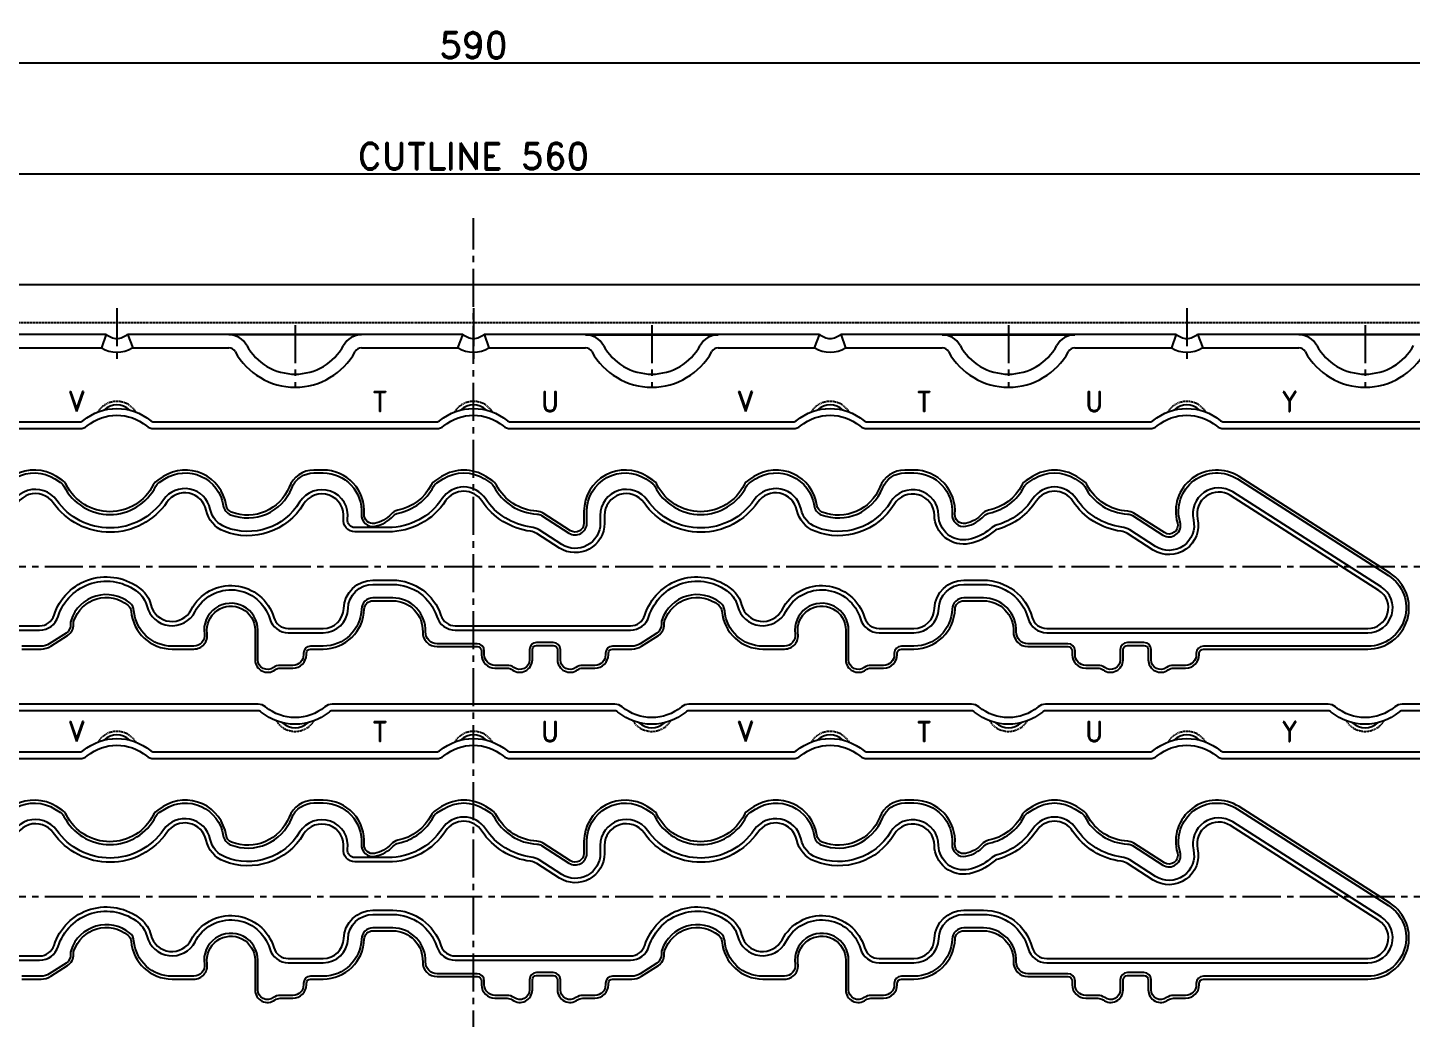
# Model space of a CAD drawing. Extents: x -878 to 11, y -429 to 233.
# Drawn here: x -600.5 to -288.6, y 9.7 to 232.9 of the extents above; entities that cross this region are included whole.
import ezdxf
from ezdxf.enums import TextEntityAlignment as Align

# ---------------------------------------------------------------- set-up
doc = ezdxf.new("R2010")
doc.units = 0
doc.header["$LTSCALE"] = 0.45
doc.header["$MEASUREMENT"] = 0
doc.linetypes.add('CENTER2', pattern=[28.575, 19.05, -3.175, 3.175, -3.175])
doc.linetypes.add('HIDDENX2', pattern=[0.75, 0.5, -0.25])
doc.layers.get('0').update_dxf_attribs({"linetype": 'CONTINUOUS'})
doc.layers.get('DEFPOINTS').update_dxf_attribs({"linetype": 'CONTINUOUS'})
for name, color, linetype in [('CENTER', 243, 'CENTER2'), ('DETAIL', 6, 'CONTINUOUS'), ('DIMENSION', 3, 'CONTINUOUS'), ('HIDDEN', 5, 'HIDDENX2'), ('LINE', 7, 'CONTINUOUS'), ('LINE1', 30, 'CONTINUOUS'), ('SECTION', 31, 'CONTINUOUS'), ('TEXT', 4, 'CONTINUOUS')]:
    doc.layers.add(name, color=color, linetype=linetype)
doc.styles.add('ROMAND', font='romand.shx', dxfattribs={"height": 6})
doc.dimstyles.get("Standard").update_dxf_attribs({"dimtxt": 0.18, "dimasz": 0.18, "dimexe": 0.18, "dimexo": 0.0625, "dimgap": 0.09, "dimtad": 0, "dimtih": 1, "dimtoh": 1, "dimdec": 4, "dimzin": 0, "dimdsep": 46, "dimtxsty": 'STANDARD', "dimcen": 0.09, "dimadec": 0, "dimazin": 0, "dimtfac": 1, "dimtdec": 4, "dimtofl": 0, "dimtmove": 0, "dimatfit": 3, "dimfxl": 1, "dimtolj": 1, "dimtzin": 0, "dimarcsym": 0})

# ---------------------------------------------------------------- blocks, each defined once
blk = doc.blocks.new('ARROWHEAD')
for p in [(-1, 0), (-0.5, 0.25), (-0.5, -0.25)]:
    blk.add_line(p, (0, 0))
blk = doc.blocks.new('*D174')
at = {"layer": 'DEFPOINTS', "color": 0, "transparency": 16777216}
for p in [(-205, 225), (-795, 175), (-205, 175)]:
    blk.add_point(p, dxfattribs=at)
at = {"layer": 'DIMENSION', "color": 0, "lineweight": -2, "transparency": 16777216}
for p, q in [((-795, 177), (-795, 227)), ((-789, 225), (-211, 225)), ((-205, 177), (-205, 227))]:
    blk.add_line(p, q, dxfattribs=at)
at = {"layer": 'DIMENSION', "color": 0, "lineweight": -2, "transparency": 16777216, "xscale": 6, "yscale": 6, "zscale": 6, "rotation": 180}
blk.add_blockref('ARROWHEAD', (-795, 225), dxfattribs=at)
at = {"layer": 'DIMENSION', "color": 0, "lineweight": -2, "transparency": 16777216, "xscale": 6, "yscale": 6, "zscale": 6}
blk.add_blockref('ARROWHEAD', (-205, 225), dxfattribs=at)
at = {"layer": 'DIMENSION', "color": 0, "transparency": 16777216, "insert": (-500, 229), "char_height": 6, "attachment_point": 5, "style": 'ROMAND'}
blk.add_mtext('\\A1;590', dxfattribs=at)
blk = doc.blocks.new('*D175')
at = {"layer": 'DEFPOINTS', "color": 0, "transparency": 16777216}
for p in [(-220, 200), (-780, 151.5), (-220, 151.5)]:
    blk.add_point(p, dxfattribs=at)
at = {"layer": 'DIMENSION', "color": 0, "lineweight": -2, "transparency": 16777216}
for p, q in [((-780, 153.5), (-780, 202)), ((-774, 200), (-226, 200)), ((-220, 153.5), (-220, 202))]:
    blk.add_line(p, q, dxfattribs=at)
at = {"layer": 'DIMENSION', "color": 0, "lineweight": -2, "transparency": 16777216, "xscale": 6, "yscale": 6, "zscale": 6, "rotation": 180}
blk.add_blockref('ARROWHEAD', (-780, 200), dxfattribs=at)
at = {"layer": 'DIMENSION', "color": 0, "lineweight": -2, "transparency": 16777216, "xscale": 6, "yscale": 6, "zscale": 6}
blk.add_blockref('ARROWHEAD', (-220, 200), dxfattribs=at)
at = {"layer": 'DIMENSION', "color": 0, "transparency": 16777216, "insert": (-500, 204), "char_height": 6, "attachment_point": 5, "style": 'ROMAND'}
blk.add_mtext('\\A1;CUTLINE 560', dxfattribs=at)

msp = doc.modelspace()

# ---------------------------------------------------------------- linework, layer by layer
at = {"layer": 'CENTER'}
for p, q in [((-500, -318.5678), (-500, 190)), ((-580.4, 169.715), (-580.4, 157.63092)), ((-500, 169.715), (-500, 157.63092)), ((-339.2, 169.715), (-339.2, 157.63092)), ((-540.2, 165.93), (-540.2, 151.93538)), ((-459.8, 165.93), (-459.8, 151.93538)), ((-379.4, 165.93), (-379.4, 151.93538)), ((-299, 165.93), (-299, 151.93538))]:
    msp.add_line(p, q, dxfattribs=at)
for points in [[(-738.09355, 111.555), (-261.90645, 111.555)], [(-738.09355, 37.185), (-261.90645, 37.185)]]:
    msp.add_lwpolyline(points, dxfattribs=at)
at = {"layer": 'DETAIL'}
for p, q in [((-525.23718, 163.74002), (-555.16282, 163.74002)), ((-474.76282, 163.74002), (-444.83718, 163.74002)), ((-394.36282, 163.74002), (-364.43718, 163.74002)), ((-284.03718, 163.74002), (-313.96282, 163.74002))]:
    msp.add_line(p, q, dxfattribs=at)
for centre, radius, start, end in [((-555.16282, 159.14002), 4.6, 28.7090536, 90), ((-525.23718, 159.14002), 4.6, 90, 151.2909464), ((-474.76282, 159.14002), 4.6, 28.7090536, 90), ((-444.83718, 159.14002), 4.6, 90, 151.2909464), ((-394.36282, 159.14002), 4.6, 28.7090536, 90), ((-364.43718, 159.14002), 4.6, 90, 151.2909464), ((-313.96282, 159.14002), 4.6, 28.7090536, 90), ((-540.2, 167.335), 12.46, 208.7090536, 331.2909464), ((-459.8, 167.335), 12.46, 208.7090536, 331.2909464), ((-379.4, 167.335), 12.46, 208.7090536, 331.2909464), ((-299, 167.335), 12.46, 208.7090536, 331.2909464)]:
    msp.add_arc(centre, radius, start, end, dxfattribs=at)
at = {"layer": 'HIDDEN'}
msp.add_lwpolyline([(-765, -166.5, -0.414213562), (-780, -151.5), (-780, -76.14214, -0.198912367), (-777.07107, -69.07107), (-767.92893, -59.92893, 0.198912367), (-765, -52.85786), (-765, 52.85786, 0.198912367), (-767.92893, 59.92893), (-777.07107, 69.07107, -0.198912367), (-780, 76.14214), (-780, 151.5, -0.414213562), (-765, 166.5), (-235, 166.5, -0.414213562), (-220, 151.5), (-220, 76.14214, -0.198912367), (-222.92893, 69.07107), (-232.07107, 59.92893, 0.198912367), (-235, 52.85786), (-235, -52.85786, 0.198912367), (-232.07107, -59.92893), (-222.92893, -69.07107, -0.198912367), (-220, -76.14214), (-220, -151.5, -0.414213562), (-235, -166.5)], format="xyb", close=True, dxfattribs=at)
for points in [[(-576.13568, 146.34422, 0.560307678), (-584.66432, 146.34422)], [(-495.73568, 146.34422, 0.560307678), (-504.26432, 146.34422)], [(-415.33568, 146.34422, 0.560307678), (-423.86432, 146.34422)], [(-334.93568, 146.34422, 0.560307678), (-343.46432, 146.34422)], [(-544.46432, 76.76578, 0.560307678), (-535.93568, 76.76578)], [(-464.06432, 76.76578, 0.560307678), (-455.53568, 76.76578)], [(-383.66432, 76.76578, 0.560307678), (-375.13568, 76.76578)], [(-303.26432, 76.76578, 0.560307678), (-294.73568, 76.76578)], [(-576.13568, 71.97422, 0.560307678), (-584.66432, 71.97422)], [(-495.73568, 71.97422, 0.560307678), (-504.26432, 71.97422)], [(-415.33568, 71.97422, 0.560307678), (-423.86432, 71.97422)], [(-334.93568, 71.97422, 0.560307678), (-343.46432, 71.97422)]]:
    msp.add_lwpolyline(points, format="xyb", dxfattribs=at)
at = {"layer": 'LINE'}
for p, q in [((-582.80832, 163.915), (-583.84811, 160.8004)), ((-577.99168, 163.915), (-576.81753, 160.8004)), ((-502.40832, 163.915), (-503.58247, 160.8004)), ((-497.59168, 163.915), (-496.55189, 160.8004)), ((-422.00832, 163.915), (-423.18247, 160.8004)), ((-417.19168, 163.915), (-416.15189, 160.8004)), ((-341.60832, 163.915), (-342.64811, 160.8004)), ((-336.79168, 163.915), (-335.61753, 160.8004))]:
    msp.add_line(p, q, dxfattribs=at)
msp.add_lwpolyline([(-795, -175), (-205, -175), (-205, 175), (-795, 175)], close=True, dxfattribs=at)
for points in [[(-658.39168, 163.915), (-582.80832, 163.915)], [(-577.99168, 163.915), (-502.40832, 163.915)], [(-497.59168, 163.915), (-422.00832, 163.915)], [(-417.19168, 163.915), (-341.60832, 163.915)], [(-336.79168, 163.915), (-261.20832, 163.915)]]:
    msp.add_lwpolyline(points, dxfattribs=at)
at = {"layer": 'LINE', "color": 6}
for points in [[(-577.50507, 146.77648, 0.399690976), (-583.29493, 146.77648)], [(-497.10507, 146.77648, 0.399690976), (-502.89493, 146.77648)], [(-416.70507, 146.77648, 0.399690976), (-422.49493, 146.77648)], [(-336.30507, 146.77648, 0.399690976), (-342.09493, 146.77648)], [(-543.09493, 76.33352, 0.399690976), (-537.30507, 76.33352)], [(-462.69493, 76.33352, 0.399690976), (-456.90507, 76.33352)], [(-382.29493, 76.33352, 0.399690976), (-376.50507, 76.33352)], [(-301.89493, 76.33352, 0.399690976), (-296.10507, 76.33352)], [(-577.50507, 72.40648, 0.399690976), (-583.29493, 72.40648)], [(-497.10507, 72.40648, 0.399690976), (-502.89493, 72.40648)], [(-416.70507, 72.40648, 0.399690976), (-422.49493, 72.40648)], [(-336.30507, 72.40648, 0.399690976), (-342.09493, 72.40648)]]:
    msp.add_lwpolyline(points, format="xyb", dxfattribs=at)
at = {"layer": 'LINE'}
for points in [[(-637.29341, 98.155), (-597.8066, 98.155, 0.327685519), (-594.56266, 100.53673, -0.530202556), (-574.96519, 106.41908, -0.163051844), (-572.72331, 102.87563, 0.693136938), (-563.61018, 101.79768, -0.676760373), (-545.01704, 100.01764, 0.332877546), (-541.7546, 97.575), (-533.89, 97.575, 0.404861858), (-529.25238, 102.06639, -0.404861858), (-522.65577, 108.455), (-518.22, 108.455, -0.326224951), (-507.35192, 100.51962, 0.326224951), (-504.11341, 98.155), (-464.6266, 98.155, 0.327685519), (-461.38266, 100.53673, -0.529435838), (-441.80816, 106.43774, -0.163823285), (-439.55305, 102.88042, 0.693310824), (-430.43953, 101.79894, -0.676708968), (-411.84704, 100.01764, 0.332877546), (-408.5846, 97.575), (-400.72, 97.575, 0.404861858), (-396.08238, 102.06639, -0.404861858), (-389.48577, 108.455), (-385.05, 108.455, -0.337565256), (-374.04906, 100.07277, 0.337565256), (-370.77095, 97.575), (-298.38929, 97.575, 0.749486397), (-295.88968, 106.12416), (-329.36019, 127.52596, 0.672107848), (-336.77378, 122.29335, -0.672149853), (-346.76007, 115.24575), (-352.56894, 118.96102, 0.111014008), (-353.971, 119.46947, -0.218094465), (-364.94007, 126.28917, 0.537055823), (-373.10993, 126.28917, -0.176578941), (-381.65554, 119.97761, 0.107528034), (-382.92366, 119.28348, -0.129553397), (-388.20057, 116.68619, -0.4690711), (-396.10909, 123.04866, 0.752293311), (-405.19703, 125.51252, -0.364406279), (-423.05341, 119.47032, -0.252234906), (-427.10585, 124.24252, 0.658259425), (-435.9339, 126.00103, -0.52220494), (-461.55352, 125.86808, 0.732225984), (-470.46, 123.04707), (-470.46, 121.26284, -0.592590949), (-480.63151, 115.69438), (-485.73894, 118.96102, 0.111014008), (-487.141, 119.46947, -0.218094465), (-498.11007, 126.28917, 0.537055823), (-506.27993, 126.28917, -0.25153781), (-519.21, 119.345), (-526.74879, 119.345, -0.454950729), (-529.32441, 122.30023, 0.814066846), (-538.36703, 125.51252, -0.364807388), (-556.24273, 119.47789, -0.251767206), (-560.28599, 124.24446, 0.658142938), (-569.11374, 126.00126, -0.522210608), (-594.73352, 125.86808, 0.732225984), (-603.64, 123.04707)], [(-637.29341, 23.785), (-597.8066, 23.785, 0.327685519), (-594.56266, 26.16673, -0.530202556), (-574.96519, 32.04908, -0.163051844), (-572.72331, 28.50563, 0.693136938), (-563.61018, 27.42768, -0.676760373), (-545.01704, 25.64764, 0.332877546), (-541.7546, 23.205), (-533.89, 23.205, 0.404861858), (-529.25238, 27.69639, -0.404861858), (-522.65577, 34.085), (-518.22, 34.085, -0.326224951), (-507.35192, 26.14962, 0.326224951), (-504.11341, 23.785), (-464.6266, 23.785, 0.327685519), (-461.38266, 26.16673, -0.529435838), (-441.80816, 32.06774, -0.163823285), (-439.55305, 28.51042, 0.693310824), (-430.43953, 27.42894, -0.676708968), (-411.84704, 25.64764, 0.332877546), (-408.5846, 23.205), (-400.72, 23.205, 0.404861858), (-396.08238, 27.69639, -0.404861858), (-389.48577, 34.085), (-385.05, 34.085, -0.337565256), (-374.04906, 25.70277, 0.337565256), (-370.77095, 23.205), (-298.38929, 23.205, 0.749486397), (-295.88968, 31.75416), (-329.36019, 53.15596, 0.672107848), (-336.77378, 47.92335, -0.672149853), (-346.76007, 40.87575), (-352.56894, 44.59102, 0.111014008), (-353.971, 45.09947, -0.218094465), (-364.94007, 51.91917, 0.537055823), (-373.10993, 51.91917, -0.176578941), (-381.65554, 45.60761, 0.107528034), (-382.92366, 44.91348, -0.129553397), (-388.20057, 42.31619, -0.4690711), (-396.10909, 48.67866, 0.752293311), (-405.19703, 51.14252, -0.364406279), (-423.05341, 45.10032, -0.252234906), (-427.10585, 49.87252, 0.658259425), (-435.9339, 51.63103, -0.52220494), (-461.55352, 51.49808, 0.732225984), (-470.46, 48.67707), (-470.46, 46.89284, -0.592590949), (-480.63151, 41.32438), (-485.73894, 44.59102, 0.111014008), (-487.141, 45.09947, -0.218094465), (-498.11007, 51.91917, 0.537055823), (-506.27993, 51.91917, -0.25153781), (-519.21, 44.975), (-526.74879, 44.975, -0.454950729), (-529.32441, 47.93023, 0.814066846), (-538.36703, 51.14252, -0.364807388), (-556.24273, 45.10789, -0.251767206), (-560.28599, 49.87446, 0.658142938), (-569.11374, 51.63126, -0.522210608), (-594.73352, 51.49808, 0.732225984), (-603.64, 48.67707)]]:
    msp.add_lwpolyline(points, format="xyb", dxfattribs=at)
for centre in [(-580.4, 166.315), (-500, 166.315), (-419.6, 166.315), (-339.2, 166.315)]:
    msp.add_arc(centre, 3.4, 224.9008722, 315.0991278, dxfattribs=at)
at = {"layer": 'LINE1'}
for points in [[(-607.64, 123.975, -0.592551855), (-594.34556, 131.25413), (-593.09883, 130.45695, -0.133820971), (-592.32231, 129.59937, 0.614067355), (-571.61378, 129.60707, -0.133980911), (-570.83673, 130.46598), (-569.60528, 131.25359, -0.54396576), (-556.40321, 125.24069, 0.268630824), (-554.78123, 123.20133, 0.41351253), (-540.98568, 129.20005, -0.307794184), (-535.96376, 132.615), (-533.89, 132.615, -0.435765572), (-525.27302, 123.34468, 0.496548513), (-522.16414, 120.60668, 0.158781017), (-518.09813, 122.90592, -0.158499359), (-516.91413, 123.5763, 0.225839157), (-509.00883, 129.52431, -0.13080024), (-508.24437, 130.35876), (-506.84528, 131.25359, -0.292443133), (-497.53472, 131.25359), (-496.15064, 130.36836, -0.131001138), (-495.38538, 129.53237, 0.266577084), (-485.73206, 123.35825, -0.131001138), (-484.6522, 123.01412), (-478.47628, 119.0641, 0.592590949), (-474.46, 121.26284), (-474.46, 123.975, -0.592551855), (-461.16556, 131.25413), (-459.91883, 130.45695, -0.133820971), (-459.14231, 129.59937, 0.614067355), (-438.43378, 129.60707, -0.133980911), (-437.65673, 130.46598), (-436.42528, 131.25359, -0.544086912), (-423.22274, 125.23749, 0.269110703), (-421.59719, 123.19583, 0.413098009), (-407.81568, 129.20005, -0.307794184), (-402.79376, 132.615), (-400.72, 132.615, -0.435765572), (-392.10302, 123.34468, 0.496548513), (-388.99414, 120.60668, 0.158781017), (-384.92813, 122.90592, -0.158499359), (-383.74413, 123.5763, 0.225839157), (-375.83883, 129.52431, -0.13080024), (-375.07437, 130.35876), (-373.67528, 131.25359, -0.292443133), (-364.36472, 131.25359), (-362.98064, 130.36836, -0.131001138), (-362.21538, 129.53237, 0.266577084), (-352.56206, 123.35825, -0.131001138), (-351.4822, 123.01412), (-344.60485, 118.61547, 0.693592286), (-340.70945, 121.53888, -0.693549434), (-327.76556, 131.25413), (-293.73485, 109.49413, -0.749486397), (-298.38929, 93.575), (-335.465, 93.575, 0.414213562), (-337.065, 91.975), (-337.065, 91.655, -0.414213562), (-339.465, 89.255), (-342.21544, 89.255, 0.159587181), (-343.75354, 88.75125, -0.614415563), (-347.255, 90.525), (-347.255, 92.795, 0.414213562), (-348.855, 94.395), (-352.605, 94.395, 0.414213562), (-354.205, 92.795), (-354.205, 90.525, -0.614415563), (-357.70646, 88.75125, 0.159587181), (-359.24456, 89.255), (-361.995, 89.255, -0.414213562), (-364.395, 91.655), (-364.395, 92.535, 0.414213562), (-365.995, 94.135), (-375.0448, 94.135, -0.423315007), (-377.64355, 96.81552, 0.423315007), (-385.05, 104.455), (-389.48577, 104.455, 0.404861858), (-392.08443, 101.93827, -0.404861858), (-400.72, 93.575), (-403.545, 93.575, 0.414213562), (-405.145, 91.975), (-405.145, 91.655, -0.414213562), (-407.545, 89.255), (-410.40044, 89.255, 0.159587181), (-411.93854, 88.75125, -0.614415563), (-415.44, 90.525), (-415.44, 97.185, 1.074462736), (-427.4977, 96.31826, -0.456901809), (-429.87302, 93.575), (-434.76, 93.575, -0.390799305), (-443.37195, 101.51939, 0.205095841), (-444.32656, 103.33006, 0.524268273), (-457.52471, 99.46747, 0.093842729), (-457.6532, 98.5086, -0.270247501), (-458.66473, 96.53659), (-462.45823, 94.11063, -0.143207418), (-464.29, 93.575), (-468.635, 93.575, 0.414213562), (-470.235, 91.975), (-470.235, 91.655, -0.414213562), (-472.635, 89.255), (-475.38544, 89.255, 0.159587181), (-476.92354, 88.75125, -0.614415563), (-480.425, 90.525), (-480.425, 92.795, 0.414213562), (-482.025, 94.395), (-485.775, 94.395, 0.414213562), (-487.375, 92.795), (-487.375, 90.525, -0.614415563), (-490.87646, 88.75125, 0.159587181), (-492.41456, 89.255), (-495.165, 89.255, -0.414213562), (-497.565, 91.655), (-497.565, 92.535, 0.414213562), (-499.165, 94.135), (-508.2148, 94.135, -0.423315007), (-510.81355, 96.81552, 0.423315007), (-518.22, 104.455), (-522.65577, 104.455, 0.404861858), (-525.25443, 101.93827, -0.404861858), (-533.89, 93.575), (-536.715, 93.575, 0.414213562), (-538.315, 91.975), (-538.315, 91.655, -0.414213562), (-540.715, 89.255), (-543.57044, 89.255, 0.159587181), (-545.10854, 88.75125, -0.614415563), (-548.61, 90.525), (-548.61, 97.185, 1.074462736), (-560.6677, 96.31826, -0.456901809), (-563.04302, 93.575), (-567.93, 93.575, -0.390575606), (-576.54141, 101.5127, 0.204269886), (-577.49102, 103.31743, 0.525031728), (-590.70471, 99.46747, 0.093842729), (-590.8332, 98.5086, -0.270247501), (-591.84473, 96.53659), (-595.63823, 94.11063, -0.143207418), (-597.47, 93.575), (-601.815, 93.575, 0.414213562)], [(-637.29341, 97.19262), (-597.8066, 97.19262, 0.327685519), (-593.64446, 100.2485, -0.530202556), (-575.57289, 105.67284, -0.163051844), (-573.6579, 102.64608, 0.693136938), (-562.75493, 101.35641, -0.676760373), (-545.94047, 99.74666, 0.332877546), (-541.7546, 96.61262), (-533.89, 96.61262, 0.404861858), (-528.2905, 102.03556, -0.404861858), (-522.65577, 107.49262), (-518.22, 107.49262, -0.326224951), (-508.26859, 100.22655, 0.326224951), (-504.11341, 97.19262), (-464.6266, 97.19262, 0.327685519), (-460.46446, 100.2485, -0.529435838), (-442.41407, 105.69005, -0.163823285), (-440.48779, 102.65144, 0.693310824), (-429.58434, 101.35755, -0.676708968), (-412.77047, 99.74666, 0.332877546), (-408.5846, 96.61262), (-400.72, 96.61262, 0.404861858), (-395.1205, 102.03556, -0.404861858), (-389.48577, 107.49262), (-385.05, 107.49262, -0.337565256), (-374.97693, 99.81739, 0.337565256), (-370.77095, 96.61262), (-298.38929, 96.61262, 0.749486397), (-295.37124, 106.93496), (-328.84175, 128.33675, 0.672107848), (-337.71139, 122.07644, -0.672149853), (-346.24154, 116.05648), (-352.0504, 119.77175, 0.111014008), (-353.84932, 120.42412, -0.218094465), (-364.13777, 126.82067, 0.537055823), (-373.91223, 126.82067, -0.176578941), (-381.92759, 120.90074, 0.107528034), (-383.55466, 120.01012, -0.129553397), (-388.3915, 117.62943, -0.4690711), (-395.14684, 123.06417, 0.752293311), (-406.01968, 126.01194, -0.364406279), (-422.70305, 120.36666, -0.252234906), (-426.16459, 124.443, 0.658259425), (-436.72649, 126.54689, -0.52220494), (-460.76663, 126.42213, 0.732225984), (-471.42238, 123.04707), (-471.42238, 121.26284, -0.592590949), (-480.11297, 116.50511), (-485.2204, 119.77175, 0.111014008), (-487.01932, 120.42412, -0.218094465), (-497.30777, 126.82067, 0.537055823), (-507.08223, 126.82067, -0.25153781), (-519.21, 120.30738), (-526.74879, 120.30738, -0.454950729), (-528.37106, 122.16875, 0.814066846), (-539.18968, 126.01194, -0.364807388), (-555.8911, 120.37373, -0.251767206), (-559.3448, 124.44526, 0.658142938), (-569.90634, 126.54711, -0.522210608), (-593.94663, 126.42213, 0.732225984), (-604.60238, 123.04707)], [(-607.64, 49.605, -0.592551855), (-594.34556, 56.88413), (-593.09883, 56.08695, -0.133820971), (-592.32231, 55.22937, 0.614067355), (-571.61378, 55.23707, -0.133980911), (-570.83673, 56.09598), (-569.60528, 56.88359, -0.54396576), (-556.40321, 50.87069, 0.268630824), (-554.78123, 48.83133, 0.41351253), (-540.98568, 54.83005, -0.307794184), (-535.96376, 58.245), (-533.89, 58.245, -0.435765572), (-525.27302, 48.97468, 0.496548513), (-522.16414, 46.23668, 0.158781017), (-518.09813, 48.53592, -0.158499359), (-516.91413, 49.2063, 0.225839157), (-509.00883, 55.15431, -0.13080024), (-508.24437, 55.98876), (-506.84528, 56.88359, -0.292443133), (-497.53472, 56.88359), (-496.15064, 55.99836, -0.131001138), (-495.38538, 55.16237, 0.266577084), (-485.73206, 48.98825, -0.131001138), (-484.6522, 48.64412), (-478.47628, 44.6941, 0.592590949), (-474.46, 46.89284), (-474.46, 49.605, -0.592551855), (-461.16556, 56.88413), (-459.91883, 56.08695, -0.133820971), (-459.14231, 55.22937, 0.614067355), (-438.43378, 55.23707, -0.133980911), (-437.65673, 56.09598), (-436.42528, 56.88359, -0.544086912), (-423.22274, 50.86749, 0.269110703), (-421.59719, 48.82583, 0.413098009), (-407.81568, 54.83005, -0.307794184), (-402.79376, 58.245), (-400.72, 58.245, -0.435765572), (-392.10302, 48.97468, 0.496548513), (-388.99414, 46.23668, 0.158781017), (-384.92813, 48.53592, -0.158499359), (-383.74413, 49.2063, 0.225839157), (-375.83883, 55.15431, -0.13080024), (-375.07437, 55.98876), (-373.67528, 56.88359, -0.292443133), (-364.36472, 56.88359), (-362.98064, 55.99836, -0.131001138), (-362.21538, 55.16237, 0.266577084), (-352.56206, 48.98825, -0.131001138), (-351.4822, 48.64412), (-344.60485, 44.24547, 0.693592286), (-340.70945, 47.16888, -0.693549434), (-327.76556, 56.88413), (-293.73485, 35.12413, -0.749486397), (-298.38929, 19.205), (-335.465, 19.205, 0.414213562), (-337.065, 17.605), (-337.065, 17.285, -0.414213562), (-339.465, 14.885), (-342.21544, 14.885, 0.159587181), (-343.75354, 14.38125, -0.614415563), (-347.255, 16.155), (-347.255, 18.425, 0.414213562), (-348.855, 20.025), (-352.605, 20.025, 0.414213562), (-354.205, 18.425), (-354.205, 16.155, -0.614415563), (-357.70646, 14.38125, 0.159587181), (-359.24456, 14.885), (-361.995, 14.885, -0.414213562), (-364.395, 17.285), (-364.395, 18.165, 0.414213562), (-365.995, 19.765), (-375.0448, 19.765, -0.423315007), (-377.64355, 22.44552, 0.423315007), (-385.05, 30.085), (-389.48577, 30.085, 0.404861858), (-392.08443, 27.56827, -0.404861858), (-400.72, 19.205), (-403.545, 19.205, 0.414213562), (-405.145, 17.605), (-405.145, 17.285, -0.414213562), (-407.545, 14.885), (-410.40044, 14.885, 0.159587181), (-411.93854, 14.38125, -0.614415563), (-415.44, 16.155), (-415.44, 22.815, 1.074462736), (-427.4977, 21.94826, -0.456901809), (-429.87302, 19.205), (-434.76, 19.205, -0.390799305), (-443.37195, 27.14939, 0.205095841), (-444.32656, 28.96006, 0.524268273), (-457.52471, 25.09747, 0.093842729), (-457.6532, 24.1386, -0.270247501), (-458.66473, 22.16659), (-462.45823, 19.74063, -0.143207418), (-464.29, 19.205), (-468.635, 19.205, 0.414213562), (-470.235, 17.605), (-470.235, 17.285, -0.414213562), (-472.635, 14.885), (-475.38544, 14.885, 0.159587181), (-476.92354, 14.38125, -0.614415563), (-480.425, 16.155), (-480.425, 18.425, 0.414213562), (-482.025, 20.025), (-485.775, 20.025, 0.414213562), (-487.375, 18.425), (-487.375, 16.155, -0.614415563), (-490.87646, 14.38125, 0.159587181), (-492.41456, 14.885), (-495.165, 14.885, -0.414213562), (-497.565, 17.285), (-497.565, 18.165, 0.414213562), (-499.165, 19.765), (-508.2148, 19.765, -0.423315007), (-510.81355, 22.44552, 0.423315007), (-518.22, 30.085), (-522.65577, 30.085, 0.404861858), (-525.25443, 27.56827, -0.404861858), (-533.89, 19.205), (-536.715, 19.205, 0.414213562), (-538.315, 17.605), (-538.315, 17.285, -0.414213562), (-540.715, 14.885), (-543.57044, 14.885, 0.159587181), (-545.10854, 14.38125, -0.614415563), (-548.61, 16.155), (-548.61, 22.815, 1.074462736), (-560.6677, 21.94826, -0.456901809), (-563.04302, 19.205), (-567.93, 19.205, -0.390575606), (-576.54141, 27.1427, 0.204269886), (-577.49102, 28.94743, 0.525031728), (-590.70471, 25.09747, 0.093842729), (-590.8332, 24.1386, -0.270247501), (-591.84473, 22.16659), (-595.63823, 19.74063, -0.143207418), (-597.47, 19.205), (-601.815, 19.205, 0.414213562)], [(-637.29341, 22.82262), (-597.8066, 22.82262, 0.327685519), (-593.64446, 25.8785, -0.530202556), (-575.57289, 31.30284, -0.163051844), (-573.6579, 28.27608, 0.693136938), (-562.75493, 26.98641, -0.676760373), (-545.94047, 25.37666, 0.332877546), (-541.7546, 22.24262), (-533.89, 22.24262, 0.404861858), (-528.2905, 27.66556, -0.404861858), (-522.65577, 33.12262), (-518.22, 33.12262, -0.326224951), (-508.26859, 25.85655, 0.326224951), (-504.11341, 22.82262), (-464.6266, 22.82262, 0.327685519), (-460.46446, 25.8785, -0.529435838), (-442.41407, 31.32005, -0.163823285), (-440.48779, 28.28144, 0.693310824), (-429.58434, 26.98755, -0.676708968), (-412.77047, 25.37666, 0.332877546), (-408.5846, 22.24262), (-400.72, 22.24262, 0.404861858), (-395.1205, 27.66556, -0.404861858), (-389.48577, 33.12262), (-385.05, 33.12262, -0.337565256), (-374.97693, 25.44739, 0.337565256), (-370.77095, 22.24262), (-298.38929, 22.24262, 0.749486397), (-295.37124, 32.56496), (-328.84175, 53.96675, 0.672107848), (-337.71139, 47.70644, -0.672149853), (-346.24154, 41.68648), (-352.0504, 45.40175, 0.111014008), (-353.84932, 46.05412, -0.218094465), (-364.13777, 52.45067, 0.537055823), (-373.91223, 52.45067, -0.176578941), (-381.92759, 46.53074, 0.107528034), (-383.55466, 45.64012, -0.129553397), (-388.3915, 43.25943, -0.4690711), (-395.14684, 48.69417, 0.752293311), (-406.01968, 51.64194, -0.364406279), (-422.70305, 45.99666, -0.252234906), (-426.16459, 50.073, 0.658259425), (-436.72649, 52.17689, -0.52220494), (-460.76663, 52.05213, 0.732225984), (-471.42238, 48.67707), (-471.42238, 46.89284, -0.592590949), (-480.11297, 42.13511), (-485.2204, 45.40175, 0.111014008), (-487.01932, 46.05412, -0.218094465), (-497.30777, 52.45067, 0.537055823), (-507.08223, 52.45067, -0.25153781), (-519.21, 45.93738), (-526.74879, 45.93738, -0.454950729), (-528.37106, 47.79875, 0.814066846), (-539.18968, 51.64194, -0.364807388), (-555.8911, 46.00373, -0.251767206), (-559.3448, 50.07526, 0.658142938), (-569.90634, 52.17711, -0.522210608), (-593.94663, 52.05213, 0.732225984), (-604.60238, 48.67707)]]:
    msp.add_lwpolyline(points, format="xyb", dxfattribs=at)
at = {"layer": 'SECTION'}
for points in [[(-605.63718, 160.8004), (-583.84811, 160.8004)], [(-576.93169, 160.8004), (-555.16282, 160.8004)], [(-525.23718, 160.8004), (-503.46831, 160.8004)], [(-496.55189, 160.8004), (-474.76282, 160.8004)], [(-444.83718, 160.8004), (-423.06831, 160.8004)], [(-416.15189, 160.8004), (-394.36282, 160.8004)], [(-364.43718, 160.8004), (-342.64811, 160.8004)], [(-335.73169, 160.8004), (-313.96282, 160.8004)]]:
    msp.add_lwpolyline(points, dxfattribs=at)
for points in [[(-652.47535, 144.11855), (-588.72465, 144.11855, 0.17551048), (-588.02893, 144.37053, -0.362177448), (-572.77107, 144.37053, 0.17551048), (-572.07535, 144.11855), (-508.32465, 144.11855, 0.17551048), (-507.62893, 144.37053, -0.362177448), (-492.37107, 144.37053, 0.17551048), (-491.67535, 144.11855), (-427.92465, 144.11855, 0.17551048), (-427.22893, 144.37053, -0.362177448), (-411.97107, 144.37053, 0.17551048), (-411.27535, 144.11855), (-347.52465, 144.11855, 0.17551048), (-346.82893, 144.37053, -0.362177448), (-331.57107, 144.37053, 0.17551048), (-330.87535, 144.11855), (-268.82, 144.11855, -0.414213562)], [(-268.82, 78.99145), (-290.67535, 78.99145, 0.17551048), (-291.37107, 78.73947, -0.362177448), (-306.62893, 78.73947, 0.17551048), (-307.32465, 78.99145), (-371.07535, 78.99145, 0.17551048), (-371.77107, 78.73947, -0.362177448), (-387.02893, 78.73947, 0.17551048), (-387.72465, 78.99145), (-451.47535, 78.99145, 0.17551048), (-452.17107, 78.73947, -0.362177448), (-467.42893, 78.73947, 0.17551048), (-468.12465, 78.99145), (-531.87535, 78.99145, 0.17551048), (-532.57107, 78.73947, -0.362177448), (-547.82893, 78.73947, 0.17551048), (-548.52465, 78.99145), (-612.27535, 78.99145, 0.17551048)], [(-652.47535, 69.74855), (-588.72465, 69.74855, 0.17551048), (-588.02893, 70.00053, -0.362177448), (-572.77107, 70.00053, 0.17551048), (-572.07535, 69.74855), (-508.32465, 69.74855, 0.17551048), (-507.62893, 70.00053, -0.362177448), (-492.37107, 70.00053, 0.17551048), (-491.67535, 69.74855), (-427.92465, 69.74855, 0.17551048), (-427.22893, 70.00053, -0.362177448), (-411.97107, 70.00053, 0.17551048), (-411.27535, 69.74855), (-347.52465, 69.74855, 0.17551048), (-346.82893, 70.00053, -0.362177448), (-331.57107, 70.00053, 0.17551048), (-330.87535, 69.74855), (-268.82, 69.74855, -0.414213562)]]:
    msp.add_lwpolyline(points, format="xyb", dxfattribs=at)
for centre, radius, start, end in [((-580.4, 166.315), 6.5146, 237.8328503, 302.1671497), ((-555.16282, 159.14002), 1.66038, 28.7090536, 90), ((-540.2, 167.335), 15.39962, 208.7090536, 331.2909464), ((-525.23718, 159.14002), 1.66038, 90, 151.2909464), ((-500, 166.315), 6.5146, 237.8328503, 302.1671497), ((-474.76282, 159.14002), 1.66038, 28.7090536, 90), ((-459.8, 167.335), 15.39962, 208.7090536, 331.2909464), ((-444.83718, 159.14002), 1.66038, 90, 151.2909464), ((-419.6, 166.315), 6.5146, 237.8328503, 302.1671497), ((-394.36282, 159.14002), 1.66038, 28.7090536, 90), ((-379.4, 167.335), 15.39962, 208.7090536, 331.2909464), ((-364.43718, 159.14002), 1.66038, 90, 151.2909464), ((-339.2, 166.315), 6.5146, 237.8328503, 302.1671497), ((-313.96282, 159.14002), 1.66038, 28.7090536, 90), ((-299, 167.335), 15.39962, 208.7090536, 331.2909464)]:
    msp.add_arc(centre, radius, start, end, dxfattribs=at)
at = {"layer": 'TEXT'}
for points in [[(-652.47535, 142.605), (-588.72465, 142.605, 0.17551048), (-587.05972, 143.208, -0.362177448), (-573.74028, 143.208, 0.17551048), (-572.07535, 142.605), (-508.32465, 142.605, 0.17551048), (-506.65972, 143.208, -0.362177448), (-493.34028, 143.208, 0.17551048), (-491.67535, 142.605), (-427.92465, 142.605, 0.17551048), (-426.25972, 143.208, -0.362177448), (-412.94028, 143.208, 0.17551048), (-411.27535, 142.605), (-347.52465, 142.605, 0.17551048), (-345.85972, 143.208, -0.362177448), (-332.54028, 143.208, 0.17551048), (-330.87535, 142.605), (-268.82, 142.605, -0.414213562)], [(-601.815, 92.93633), (-597.47, 92.93633, 0.143207418), (-595.29414, 93.57258), (-591.50065, 95.99853, 0.270247501), (-590.19546, 98.54303, -0.093842729), (-590.09854, 99.26636, -0.525031728), (-577.89431, 102.8222, -0.204269886), (-577.17796, 101.46079, 0.390575606), (-567.93, 92.93633), (-563.04302, 92.93633, 0.456901809), (-560.0356, 96.40961, -1.074462736), (-549.24867, 97.185), (-549.24867, 90.525, 0.614415563), (-544.73072, 88.23632, -0.159587181), (-543.57044, 88.61633), (-540.715, 88.61633, 0.414213562), (-537.67633, 91.655), (-537.67633, 91.975, -0.414213562), (-536.715, 92.93633), (-533.89, 92.93633, 0.404861858), (-524.61609, 101.91782, -0.404861858), (-522.65577, 103.81633), (-518.22, 103.81633, -0.423315007), (-511.45192, 96.8353, 0.423315007), (-508.2148, 93.49633), (-499.165, 93.49633, -0.414213562), (-498.20367, 92.535), (-498.20367, 91.655, 0.414213562), (-495.165, 88.61633), (-492.41456, 88.61633, -0.159587181), (-491.25428, 88.23632, 0.614415563), (-486.73633, 90.525), (-486.73633, 92.795, -0.414213562), (-485.775, 93.75633), (-482.025, 93.75633, -0.414213562), (-481.06367, 92.795), (-481.06367, 90.525, 0.614415563), (-476.54572, 88.23632, -0.159587181), (-475.38544, 88.61633), (-472.635, 88.61633, 0.414213562), (-469.59633, 91.655), (-469.59633, 91.975, -0.414213562), (-468.635, 92.93633), (-464.29, 92.93633, 0.143207418), (-462.11414, 93.57258), (-458.32065, 95.99853, 0.270247501), (-457.01546, 98.54303, -0.093842729), (-456.91854, 99.26636, -0.524268273), (-444.72866, 102.83386, -0.205095841), (-444.00855, 101.46797, 0.390799305), (-434.76, 92.93633), (-429.87302, 92.93633, 0.456901809), (-426.8656, 96.40961, -1.074462736), (-416.07867, 97.185), (-416.07867, 90.525, 0.614415563), (-411.56072, 88.23632, -0.159587181), (-410.40044, 88.61633), (-407.545, 88.61633, 0.414213562), (-404.50633, 91.655), (-404.50633, 91.975, -0.414213562), (-403.545, 92.93633), (-400.72, 92.93633, 0.404861858), (-391.44609, 101.91782, -0.404861858), (-389.48577, 103.81633), (-385.05, 103.81633, -0.423315007), (-378.28192, 96.8353, 0.423315007), (-375.0448, 93.49633), (-365.995, 93.49633, -0.414213562), (-365.03367, 92.535), (-365.03367, 91.655, 0.414213562), (-361.995, 88.61633), (-359.24456, 88.61633, -0.159587181), (-358.08428, 88.23632, 0.614415563), (-353.56633, 90.525), (-353.56633, 92.795, -0.414213562), (-352.605, 93.75633), (-348.855, 93.75633, -0.414213562), (-347.89367, 92.795), (-347.89367, 90.525, 0.614415563), (-343.37572, 88.23632, -0.159587181), (-342.21544, 88.61633), (-339.465, 88.61633, 0.414213562), (-336.42633, 91.655), (-336.42633, 91.975, -0.414213562), (-335.465, 92.93633), (-298.38929, 92.93633, 0.749486397), (-293.39079, 110.03221), (-327.4215, 131.79221, 0.693549434), (-341.3222, 121.3588, -0.693592286), (-344.26073, 119.1535), (-351.13808, 123.55216, 0.131001138), (-352.53142, 123.99618, -0.266577084), (-361.6491, 129.82771, 0.131001138), (-362.63652, 130.90639), (-364.0206, 131.79163, 0.292443133), (-374.0194, 131.79163), (-375.41849, 130.89679, 0.13080024), (-376.40487, 129.8201, -0.225839157), (-383.87152, 124.20213, 0.158499359), (-385.39924, 123.33713, -0.158781017), (-389.12084, 121.23265, -0.496548513), (-391.46606, 123.29809, 0.435765572), (-400.72, 133.25367), (-402.79376, 133.25367, 0.307794184), (-408.40963, 129.43482, -0.413098009), (-421.36468, 123.79067, -0.269110703), (-422.59092, 125.33082, 0.544086912), (-436.7694, 131.79163), (-438.00085, 131.00401, 0.133980911), (-439.00347, 129.89576, -0.614067355), (-458.57283, 129.88848, 0.133820971), (-459.57478, 130.99502), (-460.8215, 131.79221, 0.592551855), (-475.09867, 123.975), (-475.09867, 121.26284, -0.592590949), (-478.13217, 119.60213), (-484.30808, 123.55216, 0.131001138), (-485.70142, 123.99618, -0.266577084), (-494.8191, 129.82771, 0.131001138), (-495.80652, 130.90639), (-497.1906, 131.79163, 0.292443133), (-507.1894, 131.79163), (-508.58849, 130.89679, 0.13080024), (-509.57487, 129.8201, -0.225839157), (-517.04152, 124.20213, 0.158499359), (-518.56924, 123.33713, -0.158781017), (-522.29084, 121.23265, -0.496548513), (-524.63606, 123.29809, 0.435765572), (-533.89, 133.25367), (-535.96376, 133.25367, 0.307794184), (-541.57963, 129.43482, -0.41351253), (-554.54788, 123.79584, -0.268630824), (-555.77143, 125.33425, 0.54396576), (-569.9494, 131.79163), (-571.18085, 131.00401, 0.133980911), (-572.18347, 129.89576, -0.614067355), (-591.75283, 129.88848, 0.133820971), (-592.75478, 130.99502), (-594.0015, 131.79221, 0.592551855), (-608.27867, 123.975)], [(-268.82, 80.505), (-290.67535, 80.505, 0.17551048), (-292.34028, 79.902, -0.362177448), (-305.65972, 79.902, 0.17551048), (-307.32465, 80.505), (-371.07535, 80.505, 0.17551048), (-372.74028, 79.902, -0.362177448), (-386.05972, 79.902, 0.17551048), (-387.72465, 80.505), (-451.47535, 80.505, 0.17551048), (-453.14028, 79.902, -0.362177448), (-466.45972, 79.902, 0.17551048), (-468.12465, 80.505), (-531.87535, 80.505, 0.17551048), (-533.54028, 79.902, -0.362177448), (-546.85972, 79.902, 0.17551048), (-548.52465, 80.505), (-612.27535, 80.505, 0.17551048)], [(-652.47535, 68.235), (-588.72465, 68.235, 0.17551048), (-587.05972, 68.838, -0.362177448), (-573.74028, 68.838, 0.17551048), (-572.07535, 68.235), (-508.32465, 68.235, 0.17551048), (-506.65972, 68.838, -0.362177448), (-493.34028, 68.838, 0.17551048), (-491.67535, 68.235), (-427.92465, 68.235, 0.17551048), (-426.25972, 68.838, -0.362177448), (-412.94028, 68.838, 0.17551048), (-411.27535, 68.235), (-347.52465, 68.235, 0.17551048), (-345.85972, 68.838, -0.362177448), (-332.54028, 68.838, 0.17551048), (-330.87535, 68.235), (-268.82, 68.235, -0.414213562)], [(-601.815, 18.56633), (-597.47, 18.56633, 0.143207418), (-595.29414, 19.20258), (-591.50065, 21.62853, 0.270247501), (-590.19546, 24.17303, -0.093842729), (-590.09854, 24.89636, -0.525031728), (-577.89431, 28.4522, -0.204269886), (-577.17796, 27.09079, 0.390575606), (-567.93, 18.56633), (-563.04302, 18.56633, 0.456901809), (-560.0356, 22.03961, -1.074462736), (-549.24867, 22.815), (-549.24867, 16.155, 0.614415563), (-544.73072, 13.86632, -0.159587181), (-543.57044, 14.24633), (-540.715, 14.24633, 0.414213562), (-537.67633, 17.285), (-537.67633, 17.605, -0.414213562), (-536.715, 18.56633), (-533.89, 18.56633, 0.404861858), (-524.61609, 27.54782, -0.404861858), (-522.65577, 29.44633), (-518.22, 29.44633, -0.423315007), (-511.45192, 22.4653, 0.423315007), (-508.2148, 19.12633), (-499.165, 19.12633, -0.414213562), (-498.20367, 18.165), (-498.20367, 17.285, 0.414213562), (-495.165, 14.24633), (-492.41456, 14.24633, -0.159587181), (-491.25428, 13.86632, 0.614415563), (-486.73633, 16.155), (-486.73633, 18.425, -0.414213562), (-485.775, 19.38633), (-482.025, 19.38633, -0.414213562), (-481.06367, 18.425), (-481.06367, 16.155, 0.614415563), (-476.54572, 13.86632, -0.159587181), (-475.38544, 14.24633), (-472.635, 14.24633, 0.414213562), (-469.59633, 17.285), (-469.59633, 17.605, -0.414213562), (-468.635, 18.56633), (-464.29, 18.56633, 0.143207418), (-462.11414, 19.20258), (-458.32065, 21.62853, 0.270247501), (-457.01546, 24.17303, -0.093842729), (-456.91854, 24.89636, -0.524268273), (-444.72866, 28.46386, -0.205095841), (-444.00855, 27.09797, 0.390799305), (-434.76, 18.56633), (-429.87302, 18.56633, 0.456901809), (-426.8656, 22.03961, -1.074462736), (-416.07867, 22.815), (-416.07867, 16.155, 0.614415563), (-411.56072, 13.86632, -0.159587181), (-410.40044, 14.24633), (-407.545, 14.24633, 0.414213562), (-404.50633, 17.285), (-404.50633, 17.605, -0.414213562), (-403.545, 18.56633), (-400.72, 18.56633, 0.404861858), (-391.44609, 27.54782, -0.404861858), (-389.48577, 29.44633), (-385.05, 29.44633, -0.423315007), (-378.28192, 22.4653, 0.423315007), (-375.0448, 19.12633), (-365.995, 19.12633, -0.414213562), (-365.03367, 18.165), (-365.03367, 17.285, 0.414213562), (-361.995, 14.24633), (-359.24456, 14.24633, -0.159587181), (-358.08428, 13.86632, 0.614415563), (-353.56633, 16.155), (-353.56633, 18.425, -0.414213562), (-352.605, 19.38633), (-348.855, 19.38633, -0.414213562), (-347.89367, 18.425), (-347.89367, 16.155, 0.614415563), (-343.37572, 13.86632, -0.159587181), (-342.21544, 14.24633), (-339.465, 14.24633, 0.414213562), (-336.42633, 17.285), (-336.42633, 17.605, -0.414213562), (-335.465, 18.56633), (-298.38929, 18.56633, 0.749486397), (-293.39079, 35.66221), (-327.4215, 57.42221, 0.693549434), (-341.3222, 46.9888, -0.693592286), (-344.26073, 44.7835), (-351.13808, 49.18216, 0.131001138), (-352.53142, 49.62618, -0.266577084), (-361.6491, 55.45771, 0.131001138), (-362.63652, 56.53639), (-364.0206, 57.42163, 0.292443133), (-374.0194, 57.42163), (-375.41849, 56.52679, 0.13080024), (-376.40487, 55.4501, -0.225839157), (-383.87152, 49.83213, 0.158499359), (-385.39924, 48.96713, -0.158781017), (-389.12084, 46.86265, -0.496548513), (-391.46606, 48.92809, 0.435765572), (-400.72, 58.88367), (-402.79376, 58.88367, 0.307794184), (-408.40963, 55.06482, -0.413098009), (-421.36468, 49.42067, -0.269110703), (-422.59092, 50.96082, 0.544086912), (-436.7694, 57.42163), (-438.00085, 56.63401, 0.133980911), (-439.00347, 55.52576, -0.614067355), (-458.57283, 55.51848, 0.133820971), (-459.57478, 56.62502), (-460.8215, 57.42221, 0.592551855), (-475.09867, 49.605), (-475.09867, 46.89284, -0.592590949), (-478.13217, 45.23213), (-484.30808, 49.18216, 0.131001138), (-485.70142, 49.62618, -0.266577084), (-494.8191, 55.45771, 0.131001138), (-495.80652, 56.53639), (-497.1906, 57.42163, 0.292443133), (-507.1894, 57.42163), (-508.58849, 56.52679, 0.13080024), (-509.57487, 55.4501, -0.225839157), (-517.04152, 49.83213, 0.158499359), (-518.56924, 48.96713, -0.158781017), (-522.29084, 46.86265, -0.496548513), (-524.63606, 48.92809, 0.435765572), (-533.89, 58.88367), (-535.96376, 58.88367, 0.307794184), (-541.57963, 55.06482, -0.41351253), (-554.54788, 49.42584, -0.268630824), (-555.77143, 50.96425, 0.54396576), (-569.9494, 57.42163), (-571.18085, 56.63401, 0.133980911), (-572.18347, 55.52576, -0.614067355), (-591.75283, 55.51848, 0.133820971), (-592.75478, 56.62502), (-594.0015, 57.42221, 0.592551855), (-608.27867, 49.605)]]:
    msp.add_lwpolyline(points, format="xyb", dxfattribs=at)

# ---------------------------------------------------------------- texts
at = {"layer": 'TEXT', "style": 'ROMAND'}
for s, p in [('V', (-589.48464, 148.74)), ('T', (-521.10243, 148.74)), ('U', (-482.75223, 148.74)), ('V', (-438.72184, 148.74)), ('T', (-398.42764, 148.74)), ('U', (-360.07744, 148.74)), ('Y', (-316.04705, 148.74)), ('V', (-589.48464, 74.37)), ('T', (-521.10243, 74.37)), ('U', (-482.75223, 74.37)), ('V', (-438.72184, 74.37)), ('T', (-398.42764, 74.37)), ('U', (-360.07744, 74.37)), ('Y', (-316.04705, 74.37))]:
    msp.add_text(s, height=4.5, dxfattribs=at).set_placement(p, align=Align.MIDDLE)

# ---------------------------------------------------------------- dimensions: what is measured, and where the dimension line sits
at = {"layer": 'DIMENSION'}
dim = msp.add_linear_dim(base=(-205, 225), p1=(-795, 175), p2=(-205, 175), dimstyle='STANDARD', override={"dimtxt": 6, "dimasz": 6, "dimexe": 2, "dimexo": 2, "dimgap": 1, "dimtad": 1, "dimtih": 0, "dimtoh": 0, "dimzin": 8, "dimtxsty": 'ROMAND', "dimblk1": 'ARROWHEAD', "dimblk2": 'ARROWHEAD', "dimsah": 1, "dimcen": 0, "dimadec": 4}, dxfattribs=at)
dim.commit()
dim.dimension.update_dxf_attribs({"geometry": '*D174', "text_midpoint": (-500, 229)})
dim = msp.add_linear_dim(base=(-220, 200), p1=(-780, 151.5), p2=(-220, 151.5), text='CUTLINE <>', dimstyle='STANDARD', override={"dimtxt": 6, "dimasz": 6, "dimexe": 2, "dimexo": 2, "dimgap": 1, "dimtad": 1, "dimtih": 0, "dimtoh": 0, "dimzin": 8, "dimtxsty": 'ROMAND', "dimblk1": 'ARROWHEAD', "dimblk2": 'ARROWHEAD', "dimsah": 1, "dimcen": 0, "dimadec": 4}, dxfattribs=at)
dim.commit()
dim.dimension.update_dxf_attribs({"geometry": '*D175', "text_midpoint": (-500, 204)})

doc.saveas('drawing.dxf')
